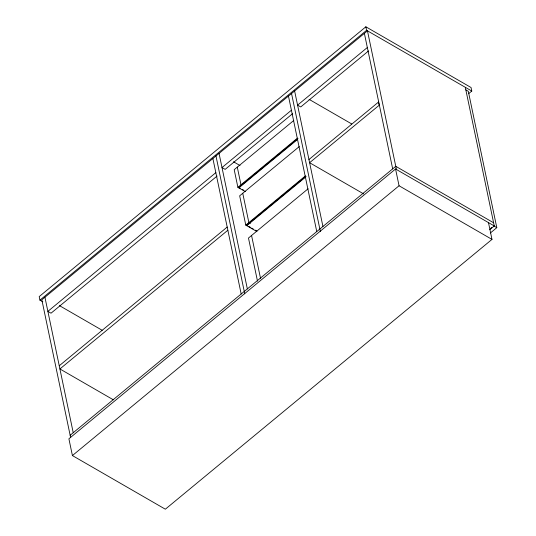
<?xml version="1.0" encoding="UTF-8"?>
<svg xmlns="http://www.w3.org/2000/svg" width="536" height="536" viewBox="0 0 536 536"><rect width="100%" height="100%" fill="white"/><g stroke="black" fill="none" stroke-linecap="round" stroke-linejoin="round"><path stroke-width="0.8" d="M468.565 93.713L471.787 91.046L471.05 87.515L365.853 26.8L39.202 296.602L39.939 300.133L42.82 301.795M39.939 300.133L366.591 30.331L365.853 26.8M215.834 172.652L47.878 311.376L51.034 313.192L217.06 176.069M291.41 110.228L222.005 167.554L225.16 169.376L292.636 113.639M367.334 47.516L297.581 105.13L300.736 106.952L368.567 50.927M293.802 120.446L234.199 169.678L237.89 187.339L245.381 191.647M237.89 187.339L297.493 138.114M297.473 139.487L238.868 187.888L238.761 187.359L298.009 138.422M299.262 146.589L239.666 195.814L245.79 225.14L256.891 231.532M59.248 365.773L227.197 227.056M308.944 159.534L378.523 102.061L379.193 105.244L309.607 162.71L363.703 193.931M227.86 230.232L59.911 368.956L113.391 399.823M245.79 225.14L305.386 175.909M305.902 176.223L246.654 225.16L246.768 225.69L306.016 176.753M308.079 188.806L248.483 238.031L257.488 281.125M70.142 435.266L395.769 166.314L493.602 222.775M489.763 229.676L494.272 225.958L395.555 168.987L68.903 438.79L72.407 455.573L165.336 509.2L491.988 239.398L488.484 222.621M72.407 455.573L399.059 185.771L395.555 168.987M490.427 228.51L491.713 227.445M490.373 232.986L496.798 227.673L468.31 91.314L465.791 89.854M366.591 30.331L471.787 91.046M309.084 99.341L351.723 123.95M493.643 225.85L496.798 227.673M399.059 185.771L491.988 239.398M233.502 161.765L240.007 165.524M238.761 187.359L240.208 188.196M242.379 189.449L243.826 190.28M250.325 223.425L248.871 222.587L242.748 193.268M248.825 226.413L250.272 227.244M251.719 228.081L253.166 228.912M255.337 230.165L256.784 231.003M59.422 305.607L102.182 330.283M465.302 87.301L494.272 225.958M396.432 169.497L367.468 30.84L41.842 299.791L70.645 437.651M364.38 33.386L392.68 168.867M294.626 90.999L322.933 226.473M291.544 93.545L320.347 231.411M288.462 96.098L316.763 231.572M237.287 167.125L240.979 184.793M251.565 235.485L260.57 278.579M219.05 153.423L247.351 288.904M215.968 155.969L244.764 293.835M212.879 158.522L241.18 293.996M44.93 297.245L73.231 432.72"/></g></svg>
